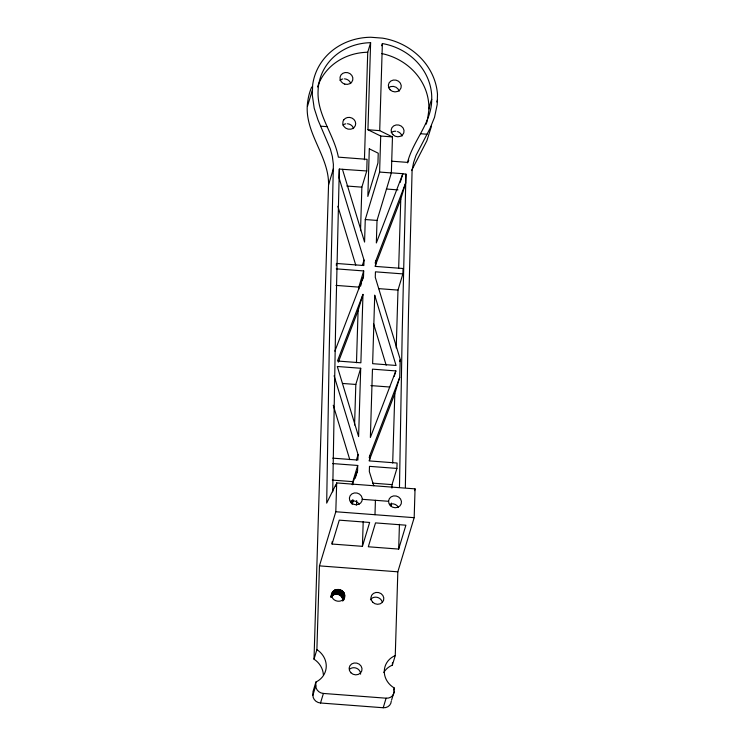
<?xml version="1.0" encoding="UTF-8"?>
<svg xmlns="http://www.w3.org/2000/svg" width="745" height="745" viewBox="0 0 745 745"><rect width="100%" height="100%" fill="white"/><g stroke="black" fill="none" stroke-linecap="round" stroke-linejoin="round"><path stroke-width="1.12" d="M332.717 491.84L335.595 326.589L339.32 169.059L342.458 169.301L364.575 242.069L365.264 219.542L379.605 172.058L380.714 136.028L367.946 129.751L370.619 42.726L369.641 42.707A57.272 51.945 16.8 0 0 318.087 90.778C316.858 114.954 334.095 134.24 338.37 157.148L367.08 159.328L366.754 170.968L361.865 187.163L360.533 230.745M399.478 486.811L402.216 331.627L405.941 174.107L402.803 173.864L376.337 242.963L377.026 220.427L391.358 172.942L392.466 136.922L379.708 130.645L367.946 129.751M405.354 487.258L408.549 309.985L412.097 170.391L413.577 162.615L416.017 155.416L430.014 128.447L434.531 117.3L437.194 104.551L437.492 94.382A63.195 57.318 16.8 0 0 382.567 38.144L370.759 37.25A63.195 57.318 16.8 0 0 312.649 84.93L312.323 95.09L314.194 108.193L318.003 119.964L330.333 148.925L332.354 156.459L333.387 164.431L329.271 348.418L326.683 503.117L335.65 485.023L335.604 486.513L336.684 482.928L415.058 488.869L414.173 517.682L397.83 571.815L395.26 655.563L392.382 665.117A20.245 18.364 16.8 0 0 383.759 672.474M391.274 701.138A7.897 7.161 16.8 0 1 383.219 707.75L320.518 703.001A7.897 7.161 16.8 0 1 312.9 695.206L313.012 691.602L315.899 682.048A20.86 18.923 16.8 0 0 316.886 649.631L319.456 565.874L335.799 511.75L336.684 482.928M323.349 674.653A20.86 18.923 16.8 0 0 314.008 659.176L328.554 184.807C329.104 155.081 302.703 131.353 307.843 100.845A63.195 57.318 16.8 0 1 311.708 87.007M312.9 695.206L315.787 685.651L315.899 682.048M336.358 265.611L336.423 263.451L363.858 265.527L364.026 260.07L339.049 177.887L339.32 169.059M332.065 544.036L339.273 520.15L369.641 522.459L362.433 546.336L332.065 544.036L332.13 541.783M352.739 484.771L352.832 481.652L357.721 465.457L332.577 463.558M354.573 424.995L355.821 384.457L360.71 368.263L337.299 366.484L358.606 436.598L360.71 368.263M356.483 362.75L358.084 310.581L362.647 295.467M358.736 289.311L358.801 287.123L363.69 270.938L336.256 268.852M364.435 159.775L367.732 52.28L370.619 42.726M356.51 505.045L356.65 500.556M355.281 478.225L357.563 470.663L357.721 465.457M334.095 375.741L358.056 454.59L357.889 460.056L332.745 458.147M362.219 280.716L363.523 276.395L363.69 270.938M362.433 546.336L363.197 521.575M405.941 174.107L405.671 182.935L375.778 260.955L375.61 266.421L403.045 268.498L402.877 273.899L375.443 271.823L375.275 277.289L400.261 359.463L399.702 377.464L369.818 455.484L369.65 460.941L397.076 463.027L396.917 468.428L392.028 484.623L391.917 488.077M379.708 130.645L382.371 43.62L383.34 43.741A57.272 51.945 16.8 0 1 431.728 99.383C431.672 123.046 413.056 140.377 407.552 162.391L391.47 161.171M374.986 514.721L375.424 500.305M391.358 506.525L391.46 503.071M392.69 463.027L394.813 393.649L399.702 377.464M396.219 347.906L397.988 290.094L402.877 273.899M398.659 268.498L400.782 199.12L405.671 182.935M392.382 665.117L392.447 662.789M391.591 700.077L394.161 691.583L394.263 687.989A20.245 18.364 16.8 0 1 384.29 670.984A20.245 18.364 16.8 0 1 395.26 655.563M398.677 549.084L405.895 525.197L375.517 522.897L368.309 546.774L398.677 549.084L399.441 524.312M431.728 99.383C428.151 107.271 428.887 116.034 426.252 124.154M331.153 597.211C330.631 584.62 349.843 589.23 343.529 600.246M431.541 125.998L426.866 140.786L411.566 170.558M307.489 106.256L312.295 90.331M328.554 184.807L333.443 168.612M381.729 45.743L382.371 43.62M362.396 265.462L364.026 260.07M360.589 286.117L361.567 282.877M375.126 263.115L375.778 260.955M400.261 182.339L402.868 173.706L391.265 172.831M436.868 101.944L437.511 99.821M356.427 459.991L358.056 454.59M352.143 504.384L353.447 500.072M369.166 457.635L369.818 455.484M394.235 376.318L395.865 370.926L372.463 369.147L370.367 437.492L395.865 370.926M399.609 361.623L400.261 359.463M331.097 596.671L332.242 592.852M331.013 597.099L332.68 591.968M331.143 596.931L333.071 591.549M331.627 596.326L333.425 591.102M331.981 595.879L333.602 590.971M332.158 595.749L333.751 590.813M332.307 595.59L334.244 590.506M332.81 595.283L334.719 590.17M314.008 659.176L316.886 649.631M333.276 594.948L334.933 590.087M333.49 594.864L335.12 589.975M333.676 594.752L334.254 594.575L335.697 589.798M334.254 594.575L336.256 589.593M334.812 594.361L336.479 589.565M335.036 594.342L336.693 589.5M335.25 594.277L335.865 594.249L337.308 589.472M335.865 594.249L336.47 594.175L337.913 589.407M336.47 594.175L338.146 589.435M336.703 594.212L338.379 589.425M336.936 594.203L337.541 594.314L338.984 589.546M337.541 594.314L338.156 594.398L339.599 589.621M338.156 594.398L339.813 589.705M343.212 600.209L341.452 596.289L338.603 594.529L340.046 589.751M339.161 594.789L340.605 590.012M339.739 595.013L341.182 590.236M339.934 595.143L341.368 590.366M340.139 595.236L341.583 590.468M340.623 595.618L342.057 590.85M341.126 595.972L342.57 591.195M341.275 596.14L342.719 591.372M341.452 596.289L342.896 591.511M341.815 596.764L343.259 591.986M342.206 597.22L343.65 592.443M342.309 597.415L343.743 592.638M342.439 597.592L343.883 592.815M342.663 598.133L344.106 593.365M342.961 598.878L344.367 593.886M343.045 599.073L344.488 594.305M342.737 601.094L344.544 594.873M343.221 600.489L344.656 595.432M343.352 600.321L344.562 596.41M320.518 703.001L323.404 693.446A7.897 7.161 16.8 0 1 315.787 685.651M414.518 490.657L415.058 488.869M383.219 707.75L386.096 698.195A7.897 7.161 16.8 0 0 394.161 691.583M393.63 690.112L394.263 687.989M334.878 351.165L363.523 276.395M338.323 362.163L358.084 310.581M375.042 266.31L400.782 199.12M369.073 460.838L394.813 393.649M352.143 484.427L357.563 470.663M351.212 502.959L352.46 499.793M407.59 162.922L408.791 160.166M344.395 597.378C342.3 603.673 331.907 601.783 331.73 595.302M367.732 52.28L366.763 52.262A57.272 51.945 16.8 0 0 317.547 86.951M320.629 126.175L327.083 126.659M420.571 133.737L427.025 134.23M380.714 136.028L392.466 136.922M366.754 170.968L342.458 169.301M379.605 172.058L391.358 172.942M346.798 186.017L361.865 187.163M386.376 189.016L397.979 189.9M365.264 219.542L377.026 220.427M335.939 285.391L358.801 287.123M378.562 288.622L397.988 290.094M342.439 383.442L355.821 384.457M370.917 385.593L389.868 387.028M396.917 468.428L369.483 466.351L369.324 471.557L373.767 485.749M332.261 480.087L352.832 481.652M372.593 483.142L392.028 484.623M362.303 499.318L388.555 501.301M335.799 511.75L414.173 517.682M319.456 565.874L397.83 571.815M323.404 693.446L386.096 698.195M337.876 206.291L355.765 265.155M373.506 323.535L386.171 365.199M333.257 405.261L349.796 459.674M339.925 80.376A6.519 5.913 16.8 0 1 342.821 78.97M344.497 78.849A6.519 5.913 16.8 0 1 350.755 83.561M342.858 125.151A6.519 5.913 16.8 0 1 345.81 123.828M347.487 123.754A6.519 5.913 16.8 0 1 353.596 128.634M370.433 599.716A6.519 5.913 16.8 0 1 376.961 597.285A6.519 5.913 16.8 0 1 382.232 602.044M349.694 669.122A6.519 5.913 16.8 0 1 356.781 668.367A6.519 5.913 16.8 0 1 360.599 674.16M391.237 132.638A6.519 5.913 16.8 0 1 395.856 131.241M397.532 131.576A6.519 5.913 16.8 0 1 401.974 136.121M388.443 87.752A6.519 5.913 16.8 0 1 399.18 91.235M381.589 53.519A57.272 51.945 16.8 0 1 428.841 108.938M389.542 504.356A6.519 5.913 16.8 0 1 398.305 507.205M350.355 501.394A6.519 5.913 16.8 0 1 359.118 504.235M362.973 294.387L360.878 362.796L337.448 361.018L362.973 294.387M369.306 148.823L367.844 196.438L377.938 163.006L378.237 153.209L369.306 148.823M374.726 295.281L372.63 363.681L396.061 365.46L374.726 295.281M343.715 119.936L343.026 121.314A6.519 5.913 16.8 0 0 350.727 129.192L352.301 128.717A6.519 5.913 16.8 0 0 353.931 119.47A6.519 5.913 16.8 0 0 343.715 119.936M344.786 84.111L343.221 83.44A6.519 5.913 16.8 0 1 342.709 73.382A6.519 5.913 16.8 0 1 352.804 77.704A6.519 5.913 16.8 0 1 344.786 84.111M350.876 672.754A6.519 5.913 16.8 0 0 361.772 670.91A6.519 5.913 16.8 0 0 354.08 663.031A6.519 5.913 16.8 0 0 350.876 672.754M390.11 89.791A6.519 5.913 16.8 0 0 401.006 87.938A6.519 5.913 16.8 0 0 393.313 80.06A6.519 5.913 16.8 0 0 390.11 89.791M392.904 134.677A6.519 5.913 16.8 0 0 403.799 132.833A6.519 5.913 16.8 0 0 396.107 124.955A6.519 5.913 16.8 0 0 392.904 134.677M372.677 602.193A6.519 5.913 16.8 0 0 383.573 600.349A6.519 5.913 16.8 0 0 375.88 592.471A6.519 5.913 16.8 0 0 372.677 602.193M390.324 505.65A6.519 5.913 16.8 0 0 401.22 503.806A6.519 5.913 16.8 0 0 393.528 495.928A6.519 5.913 16.8 0 0 390.324 505.65M351.137 502.679A6.519 5.913 16.8 0 0 362.033 500.836A6.519 5.913 16.8 0 0 354.341 492.957A6.519 5.913 16.8 0 0 351.137 502.679"/></g></svg>
